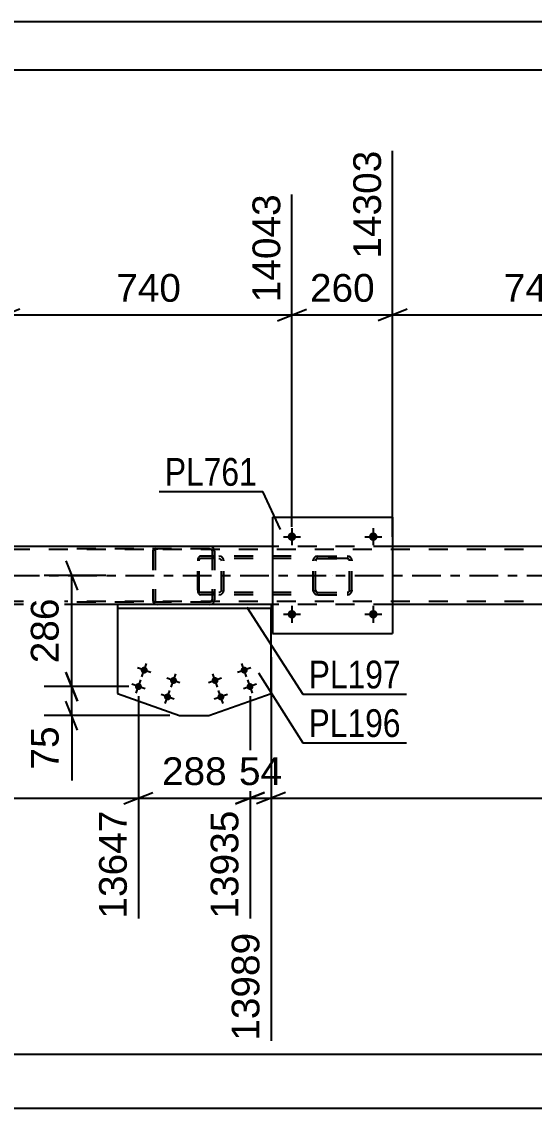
# Model space of a CAD drawing. Header units: millimetres. Extents: x -123 to 718, y -398 to 196.
# Drawn here: x 512.1 to 565.1, y 83.6 to 195.7 of the extents above; entities that cross this region are included whole.
import ezdxf

# ---------------------------------------------------------------- set-up
doc = ezdxf.new("R2010")
doc.units = ezdxf.units.MM
doc.linetypes.add('DXK_LINE_DOT2', pattern=[3.9198, 1.9599, -1.9599])
doc.linetypes.add('DXK_LINE_DOT3', pattern=[5.9187, 2.979, -0.9799, 0.9799, -0.9799])
doc.styles.add('Arial', font='ARIAL.TTF', dxfattribs={"height": 0.2})
doc.styles.add('Arial Narrow', font='ARIALN.TTF', dxfattribs={"height": 0.2})

# ---------------------------------------------------------------- blocks, each defined once
blk = doc.blocks.new('Unknown-318464438-1115')
at = {"color": 5, "linetype": 'Continuous'}
for p, q in [((718.49, 195.71), (-122.51, 195.71)), ((713.49, 190.71), (-117.51, 190.71))]:
    blk.add_line(p, q, dxfattribs=at)
blk = doc.blocks.new('Bolt-318464438-5823 - 5772')
at = {"linetype": 'Continuous'}
for points in [[(534.77, 128.72, -1), (535.45, 128.96, -1)], [(531.76, 127.65, -1), (532.44, 127.89, -1)], [(535.37, 127.02, -1), (536.05, 127.26, -1)], [(532.36, 125.95, -1), (533.04, 126.19, -1)]]:
    blk.add_hatch(color=1, dxfattribs=at).paths.add_polyline_path(points)
at = {"color": 1, "linetype": 'Continuous'}
for p, q in [((535.79, 129.08), (534.43, 128.6)), ((535.35, 128.16), (534.87, 129.52)), ((532.77, 128.01), (531.42, 127.53)), ((532.34, 127.09), (531.86, 128.45)), ((535.95, 126.47), (535.47, 127.82)), ((532.94, 125.4), (532.46, 126.75)), ((536.39, 127.38), (535.03, 126.9)), ((533.38, 126.31), (532.02, 125.83))]:
    blk.add_line(p, q, dxfattribs=at)
blk = doc.blocks.new('Bolt-318464438-5824 - 5772')
at = {"linetype": 'Continuous'}
for points in [[(524.45, 128.96, -1), (525.13, 128.72, -1)], [(527.47, 127.89, -1), (528.15, 127.65, -1)], [(523.85, 127.26, -1), (524.53, 127.02, -1)], [(526.86, 126.19, -1), (527.54, 125.95, -1)]]:
    blk.add_hatch(color=1, dxfattribs=at).paths.add_polyline_path(points)
at = {"color": 1, "linetype": 'Continuous'}
for p, q in [((525.47, 128.6), (524.11, 129.08)), ((524.55, 128.16), (525.03, 129.52)), ((523.95, 126.47), (524.43, 127.82)), ((528.48, 127.53), (527.13, 128.01)), ((527.57, 127.09), (528.05, 128.45)), ((524.87, 126.9), (523.51, 127.38)), ((526.96, 125.4), (527.44, 126.75)), ((527.88, 125.83), (526.53, 126.31))]:
    blk.add_line(p, q, dxfattribs=at)
blk = doc.blocks.new('Part-318464438-5829 - 5772')
at = {"color": 2, "linetype": 'Continuous'}
for p, q in [((537.88, 135.6), (522.02, 135.6)), ((522.02, 135.6), (522.02, 135.2)), ((537.88, 135.6), (537.88, 135.2)), ((537.88, 135.2), (522.02, 135.2))]:
    blk.add_line(p, q, dxfattribs=at)
blk = doc.blocks.new('Part-318464438-5834 - 5772')
at = {"color": 2, "linetype": 'Continuous'}
for p, q in [((522.02, 135.2), (522.02, 126.43)), ((537.88, 126.43), (537.88, 135.2)), ((522.02, 126.43), (528.43, 124.15)), ((531.47, 124.15), (537.88, 126.43)), ((528.43, 124.15), (531.47, 124.15))]:
    blk.add_line(p, q, dxfattribs=at)
at = {"color": 7, "linetype": 'DXK_LINE_DOT2'}
blk.add_line((537.88, 135.2), (522.02, 135.2), dxfattribs=at)
blk = doc.blocks.new('Part-318464438-5916 - 5772')
at = {"color": 7, "linetype": 'DXK_LINE_DOT2'}
for p, q in [((638.43, 141.28), (-21.68, 141.28)), ((550.43, 141.6), (538.03, 141.6)), ((638.43, 135.92), (-21.68, 135.92)), ((537.88, 135.6), (522.02, 135.6)), ((550.43, 135.6), (538.03, 135.6))]:
    blk.add_line(p, q, dxfattribs=at)
at = {"color": 2, "linetype": 'Continuous'}
for p, q in [((538.03, 141.6), (510.44, 141.6)), ((578.03, 141.6), (550.43, 141.6)), ((522.02, 135.6), (510.44, 135.6)), ((538.03, 135.6), (537.88, 135.6)), ((578.03, 135.6), (550.43, 135.6))]:
    blk.add_line(p, q, dxfattribs=at)
at = {"color": 7, "linetype": 'DXK_LINE_DOT3'}
blk.add_line((-21.68, 138.6), (638.43, 138.6), dxfattribs=at)
blk = doc.blocks.new('Bolt-318464438-5951 - 5772')
at = {"linetype": 'Continuous'}
for points in [[(540.47, 142.6, -1), (539.59, 142.6, -1)], [(548.87, 142.6, -1), (547.99, 142.6, -1)]]:
    blk.add_hatch(color=1, dxfattribs=at).paths.add_polyline_path(points)
at = {"color": 1, "linetype": 'Continuous'}
for p, q in [((540.03, 143.48), (540.03, 141.72)), ((548.43, 143.48), (548.43, 141.72)), ((539.15, 142.6), (540.91, 142.6)), ((547.55, 142.6), (549.31, 142.6))]:
    blk.add_line(p, q, dxfattribs=at)
blk = doc.blocks.new('Bolt-318464438-5952 - 5772')
at = {"linetype": 'Continuous'}
for points in [[(540.47, 134.6, -1), (539.59, 134.6, -1)], [(548.87, 134.6, -1), (547.99, 134.6, -1)]]:
    blk.add_hatch(color=1, dxfattribs=at).paths.add_polyline_path(points)
at = {"color": 1, "linetype": 'Continuous'}
for p, q in [((539.15, 134.6), (540.91, 134.6)), ((540.03, 135.48), (540.03, 133.72)), ((547.55, 134.6), (549.31, 134.6)), ((548.43, 135.48), (548.43, 133.72))]:
    blk.add_line(p, q, dxfattribs=at)
blk = doc.blocks.new('Part-318464438-6007 - 5772')
at = {"color": 2, "linetype": 'Continuous'}
for p, q in [((538.03, 144.6), (538.03, 132.6)), ((538.03, 144.6), (550.43, 144.6)), ((550.43, 144.6), (550.43, 132.6)), ((538.03, 132.6), (550.43, 132.6))]:
    blk.add_line(p, q, dxfattribs=at)
blk = doc.blocks.new('Part-318464438-6008 - 5772')
at = {"color": 7, "linetype": 'DXK_LINE_DOT2'}
for p, q in [((542.23, 140.12), (542.27, 140.31)), ((542.27, 140.31), (542.23, 140.12)), ((542.23, 137.08), (542.23, 140.12)), ((542.49, 140.22), (542.47, 140.12)), ((542.47, 140.12), (542.49, 140.21)), ((542.47, 137.08), (542.47, 140.12)), ((542.49, 140.21), (542.54, 140.29)), ((542.54, 140.29), (542.49, 140.22)), ((542.53, 140.57), (542.71, 140.6)), ((542.71, 140.6), (542.53, 140.57)), ((542.62, 140.35), (542.54, 140.29)), ((542.54, 140.29), (542.62, 140.34)), ((542.62, 140.34), (542.71, 140.36)), ((542.71, 140.36), (542.62, 140.35)), ((542.71, 140.6), (545.75, 140.6)), ((542.71, 140.6), (542.71, 140.6)), ((542.71, 140.6), (545.75, 140.6)), ((542.71, 140.36), (545.75, 140.36)), ((542.71, 140.36), (542.71, 140.36)), ((545.75, 140.36), (542.71, 140.36)), ((545.75, 140.6), (545.75, 140.6)), ((545.75, 140.6), (545.94, 140.57)), ((545.94, 140.57), (545.75, 140.6)), ((545.75, 140.36), (545.75, 140.36)), ((545.75, 140.36), (545.85, 140.34)), ((545.85, 140.35), (545.75, 140.36)), ((545.92, 140.29), (545.85, 140.35)), ((545.85, 140.34), (545.92, 140.29)), ((545.92, 140.29), (545.98, 140.21)), ((545.98, 140.22), (545.92, 140.29)), ((545.99, 140.12), (545.98, 140.22)), ((545.98, 140.21), (545.99, 140.12)), ((545.99, 137.08), (545.99, 140.12)), ((546.2, 140.31), (546.23, 140.12)), ((546.23, 140.12), (546.2, 140.31)), ((546.23, 137.08), (546.23, 140.12)), ((542.27, 136.9), (542.23, 137.08)), ((542.23, 137.08), (542.27, 136.9)), ((542.49, 136.99), (542.47, 137.08)), ((542.47, 137.08), (542.49, 136.99)), ((542.54, 136.91), (542.49, 136.99)), ((542.49, 136.99), (542.54, 136.91)), ((542.62, 136.86), (542.54, 136.91)), ((542.54, 136.91), (542.62, 136.86)), ((542.71, 136.84), (542.62, 136.86)), ((542.62, 136.86), (542.71, 136.84)), ((542.71, 136.84), (545.75, 136.84)), ((542.71, 136.84), (542.71, 136.84)), ((542.71, 136.84), (545.75, 136.84)), ((545.85, 136.86), (545.75, 136.84)), ((545.75, 136.84), (545.85, 136.86)), ((545.75, 136.84), (545.75, 136.84)), ((545.92, 136.91), (545.85, 136.86)), ((545.85, 136.86), (545.92, 136.91)), ((545.98, 136.99), (545.92, 136.91)), ((545.92, 136.91), (545.98, 136.99)), ((545.99, 137.08), (545.98, 136.99)), ((545.98, 136.99), (545.99, 137.08)), ((546.23, 137.08), (546.2, 136.9)), ((546.2, 136.9), (546.23, 137.08)), ((542.71, 136.6), (542.53, 136.64)), ((542.53, 136.64), (542.71, 136.6)), ((542.71, 136.6), (545.75, 136.6)), ((542.71, 136.6), (542.71, 136.6)), ((542.71, 136.6), (545.75, 136.6)), ((545.94, 136.64), (545.75, 136.6)), ((545.75, 136.6), (545.94, 136.64)), ((545.75, 136.6), (545.75, 136.6))]:
    blk.add_line(p, q, dxfattribs=at)
at = {"color": 7, "linetype": 'DXK_LINE_DOT3'}
blk.add_line((544.23, 138.6), (544.23, 138.6), dxfattribs=at)
at = {"color": 7, "linetype": 'DXK_LINE_DOT2'}
for centre, start, end in [((542.71, 140.12), 112.5, 157.5), ((542.71, 140.12), 112.5, 157.5), ((545.75, 140.12), 22.5, 67.5), ((545.75, 140.12), 22.5, 67.5), ((542.71, 137.08), 202.5, 247.5), ((542.71, 137.08), 202.5, 247.5), ((545.75, 137.08), 292.5, 337.5), ((545.75, 137.08), 292.5, 337.5)]:
    blk.add_arc(centre, 0.48, start, end, dxfattribs=at)
blk = doc.blocks.new('Part-318464438-6142 - 5772')
at = {"color": 7, "linetype": 'DXK_LINE_DOT2'}
for p, q in [((531.54, 141.6), (517.63, 141.6)), ((531.54, 141.36), (517.63, 141.36)), ((525.7, 141.28), (525.67, 141.12)), ((525.71, 141.31), (525.7, 141.28)), ((525.92, 141.12), (525.94, 141.22)), ((525.94, 141.22), (526, 141.29)), ((526.18, 141.6), (525.98, 141.57)), ((526, 141.29), (526.08, 141.35)), ((526.08, 141.35), (526.18, 141.36)), ((531.74, 141.57), (531.54, 141.6)), ((531.54, 141.36), (531.64, 141.35)), ((531.64, 141.35), (531.72, 141.29)), ((531.72, 141.29), (531.78, 141.22)), ((531.78, 141.22), (531.8, 141.12)), ((532.02, 141.28), (532.01, 141.31)), ((532.05, 141.12), (532.02, 141.28)), ((525.67, 141.12), (525.67, 136.08)), ((525.92, 141.12), (525.92, 136.08)), ((531.8, 141.12), (531.8, 136.08)), ((532.05, 141.12), (532.05, 136.08)), ((531.54, 135.84), (517.63, 135.84)), ((531.54, 135.6), (517.63, 135.6)), ((525.67, 136.08), (525.68, 136)), ((525.68, 136), (525.71, 135.9)), ((525.94, 136.02), (525.92, 136.08)), ((525.94, 135.99), (525.94, 136.02)), ((526, 135.91), (525.94, 135.99)), ((525.98, 135.64), (526.18, 135.6)), ((526.08, 135.86), (526, 135.91)), ((526.18, 135.84), (526.08, 135.86)), ((531.64, 135.86), (531.54, 135.84)), ((531.54, 135.6), (531.74, 135.64)), ((531.72, 135.91), (531.64, 135.86)), ((531.78, 135.99), (531.72, 135.91)), ((531.78, 136.02), (531.8, 136.08)), ((531.78, 135.99), (531.78, 136.02)), ((532.01, 135.9), (532.03, 136)), ((532.03, 136), (532.05, 136.08))]:
    blk.add_line(p, q, dxfattribs=at)
for centre, start, end in [((531.56, 141.1), 24.32, 69.2417), ((526.16, 136.1), 204.32, 249.2417), ((531.56, 136.1), 290.7583, 335.68)]:
    blk.add_arc(centre, 0.496, start, end, dxfattribs=at)
blk = doc.blocks.new('Part-318464438-6144 - 5772')
at = {"color": 7, "linetype": 'DXK_LINE_DOT2'}
for p, q in [((530.34, 140.31), (530.32, 140.12)), ((530.32, 137.08), (530.32, 140.12)), ((530.39, 140.46), (530.34, 140.31)), ((530.48, 140.57), (530.39, 140.46)), ((530.45, 140.12), (530.46, 140.22)), ((530.45, 137.08), (530.45, 140.12)), ((530.46, 140.22), (530.49, 140.29)), ((530.59, 140.6), (530.48, 140.57)), ((530.49, 140.29), (530.53, 140.35)), ((530.53, 140.35), (530.59, 140.36)), ((539.94, 140.6), (530.59, 140.6)), ((539.94, 140.36), (530.59, 140.36)), ((532.05, 140.36), (532.05, 140.6)), ((532.69, 140.57), (532.5, 140.6)), ((532.5, 140.36), (532.59, 140.35)), ((532.59, 140.35), (532.67, 140.29)), ((532.67, 140.29), (532.73, 140.22)), ((532.73, 140.22), (532.75, 140.12)), ((532.75, 137.08), (532.75, 140.12)), ((533, 140.12), (532.96, 140.31)), ((533, 137.08), (533, 140.12)), ((530.32, 137.08), (530.34, 136.9)), ((530.34, 136.9), (530.39, 136.74)), ((530.39, 136.74), (530.48, 136.64)), ((530.46, 136.99), (530.45, 137.08)), ((530.49, 136.91), (530.46, 136.99)), ((530.53, 136.86), (530.49, 136.91)), ((530.59, 136.84), (530.53, 136.86)), ((539.94, 136.84), (530.59, 136.84)), ((532.05, 136.6), (532.05, 136.84)), ((532.59, 136.86), (532.5, 136.84)), ((532.67, 136.91), (532.59, 136.86)), ((532.73, 136.99), (532.67, 136.91)), ((532.75, 137.08), (532.73, 136.99)), ((532.96, 136.9), (533, 137.08)), ((530.48, 136.64), (530.59, 136.6)), ((539.94, 136.6), (530.59, 136.6)), ((532.5, 136.6), (532.69, 136.64))]:
    blk.add_line(p, q, dxfattribs=at)
for centre, start, end in [((532.51, 140.11), 23.8951, 68.8487), ((532.51, 137.1), 291.1513, 336.1049)]:
    blk.add_arc(centre, 0.492, start, end, dxfattribs=at)
blk = doc.blocks.new('StraightDimension-318464438-6721 - 5772')
at = {"color": 7, "linetype": 'Continuous'}
for p, q in [((550.43, 142.6), (550.43, 182.39)), ((540.03, 143.6), (540.03, 177.89)), ((538.53, 164.88), (541.53, 166.08)), ((551.93, 166.08), (548.93, 164.88)), ((540.03, 165.48), (550.43, 165.48))]:
    blk.add_line(p, q, dxfattribs=at)
at = {"color": 0}
blk.add_wipeout([(549.17, 166.23), (549.17, 170.43), (541.3, 170.43), (541.3, 166.23)], dxfattribs=at)
at = {"color": 3, "style": 'Arial'}
blk.add_text('260', height=2.865, dxfattribs=at).set_placement((541.9, 166.83))
at = {"color": 0, "linetype": 'Continuous'}
blk.add_wipeout([(549.83, 182.99), (545.63, 182.99), (545.63, 170.68), (549.83, 170.68)], dxfattribs=at)
at = {"color": 3, "linetype": 'Continuous', "style": 'Arial'}
blk.add_text('14303', height=2.865, rotation=90.0002, dxfattribs=at).set_placement((549.23, 171.28))
blk = doc.blocks.new('StraightDimension-318464438-6702 - 5772')
at = {"color": 7, "linetype": 'Continuous'}
for p, q in [((510.44, 142.6), (510.44, 182.39)), ((540.03, 143.6), (540.03, 177.89)), ((511.94, 166.08), (508.94, 164.88)), ((538.53, 164.88), (541.53, 166.08)), ((510.44, 165.48), (540.03, 165.48))]:
    blk.add_line(p, q, dxfattribs=at)
at = {"color": 0}
blk.add_wipeout([(529.17, 166.23), (529.17, 170.43), (521.3, 170.43), (521.3, 166.23)], dxfattribs=at)
at = {"color": 3, "style": 'Arial'}
blk.add_text('740', height=2.865, dxfattribs=at).set_placement((521.9, 166.83))
at = {"color": 0, "linetype": 'Continuous'}
blk.add_wipeout([(539.43, 178.49), (535.23, 178.49), (535.23, 166.18), (539.43, 166.18)], dxfattribs=at)
at = {"color": 3, "linetype": 'Continuous', "style": 'Arial'}
blk.add_text('14043', height=2.865, rotation=90.0002, dxfattribs=at).set_placement((538.83, 166.78))
blk = doc.blocks.new('StraightDimension-318464438-7021 - 5772')
at = {"color": 7, "linetype": 'Continuous'}
for p, q in [((516.7, 128.64), (517.9, 125.64)), ((523.19, 127.14), (514.45, 127.14)), ((517.3, 124.15), (517.3, 127.14)), ((517.9, 122.65), (516.7, 125.65)), ((527.43, 124.15), (514.45, 124.15)), ((517.3, 124.15), (517.3, 117.46)), ((517.3, 124.15), (517.3, 117.46))]:
    blk.add_line(p, q, dxfattribs=at)
at = {"color": 0}
blk.add_wipeout([(516.55, 123.63), (512.35, 123.63), (512.35, 117.98), (516.55, 117.98)], dxfattribs=at)
at = {"color": 3, "style": 'Arial'}
blk.add_text('75', height=2.865, rotation=90.0002, dxfattribs=at).set_placement((515.95, 118.58))
blk = doc.blocks.new('StraightDimension-318464438-7108 - 5772')
at = {"color": 7, "linetype": 'Continuous'}
blk.add_line((-21.68, 89.21), (650.53, 89.21), dxfattribs=at)
blk = doc.blocks.new('StraightDimension-318464438-6740 - 5772')
at = {"color": 7, "linetype": 'Continuous'}
for p, q in [((550.43, 142.6), (550.43, 182.39)), ((580.03, 143.6), (580.03, 177.89)), ((551.93, 166.08), (548.93, 164.88)), ((578.53, 164.88), (581.53, 166.08)), ((550.43, 165.48), (580.03, 165.48))]:
    blk.add_line(p, q, dxfattribs=at)
at = {"color": 0}
blk.add_wipeout([(569.17, 166.23), (569.17, 170.43), (561.3, 170.43), (561.3, 166.23)], dxfattribs=at)
at = {"color": 3, "style": 'Arial'}
blk.add_text('740', height=2.865, dxfattribs=at).set_placement((561.9, 166.83))
at = {"color": 0, "linetype": 'Continuous'}
blk.add_wipeout([(579.43, 178.49), (575.23, 178.49), (575.23, 166.18), (579.43, 166.18)], dxfattribs=at)
at = {"color": 3, "linetype": 'Continuous', "style": 'Arial'}
blk.add_text('15043', height=2.865, rotation=90.0002, dxfattribs=at).set_placement((578.83, 166.78))
blk = doc.blocks.new('StraightDimension-318464438-7147 - 5772')
at = {"color": 7, "linetype": 'Continuous'}
blk.add_line((-22.48, 83.64), (651.33, 83.64), dxfattribs=at)
blk = doc.blocks.new('StraightDimension-318464438-7249 - 5772')
at = {"color": 7, "linetype": 'Continuous'}
for p, q in [((524.19, 126.14), (524.19, 103.21)), ((535.71, 126.14), (535.71, 103.21)), ((522.69, 115.03), (525.69, 116.23)), ((524.19, 115.63), (535.71, 115.63)), ((537.21, 116.23), (534.21, 115.03))]:
    blk.add_line(p, q, dxfattribs=at)
at = {"color": 0}
blk.add_wipeout([(533.89, 116.38), (533.89, 120.58), (526.02, 120.58), (526.02, 116.38)], dxfattribs=at)
at = {"color": 0, "linetype": 'Continuous'}
blk.add_wipeout([(535.11, 114.93), (530.91, 114.93), (530.91, 102.61), (535.11, 102.61)], dxfattribs=at)
at = {"color": 3, "style": 'Arial'}
blk.add_text('288', height=2.865, dxfattribs=at).set_placement((526.62, 116.98))
at = {"color": 3, "linetype": 'Continuous', "style": 'Arial'}
blk.add_text('13935', height=2.865, rotation=90.0002, dxfattribs=at).set_placement((534.51, 103.21))
blk = doc.blocks.new('StraightDimension-318464438-7031 - 5772')
at = {"color": 7, "linetype": 'Continuous'}
for p, q in [((516.7, 140.1), (517.9, 137.1)), ((520.81, 138.6), (514.45, 138.6)), ((517.3, 127.14), (517.3, 138.6)), ((517.9, 125.64), (516.7, 128.64)), ((523.19, 127.14), (514.45, 127.14))]:
    blk.add_line(p, q, dxfattribs=at)
at = {"color": 0}
blk.add_wipeout([(516.55, 136.81), (512.35, 136.81), (512.35, 128.94), (516.55, 128.94)], dxfattribs=at)
at = {"color": 3, "style": 'Arial'}
blk.add_text('286', height=2.865, rotation=90.0002, dxfattribs=at).set_placement((515.95, 129.54))
blk = doc.blocks.new('StraightDimension-318464438-7386 - 5772')
at = {"color": 7, "linetype": 'Continuous'}
for p, q in [((537.88, 130.18), (537.88, 90.61)), ((535.71, 126.14), (535.71, 103.21)), ((534.21, 115.03), (537.21, 116.23)), ((535.71, 115.63), (537.88, 115.63)), ((539.38, 116.23), (536.38, 115.03))]:
    blk.add_line(p, q, dxfattribs=at)
at = {"color": 0, "linetype": 'Continuous'}
blk.add_wipeout([(537.28, 102.33), (533.08, 102.33), (533.08, 90.01), (537.28, 90.01)], dxfattribs=at)
at = {"color": 3, "linetype": 'Continuous', "style": 'Arial'}
blk.add_text('13989', height=2.865, rotation=90.0002, dxfattribs=at).set_placement((536.68, 90.61))
at = {"color": 0}
blk.add_wipeout([(539.62, 116.38), (539.62, 120.58), (533.97, 120.58), (533.97, 116.38)], dxfattribs=at)
at = {"color": 3, "style": 'Arial'}
blk.add_text('54', height=2.865, dxfattribs=at).set_placement((534.57, 116.98))
blk = doc.blocks.new('StraightDimension-318464438-7348 - 5772')
at = {"color": 7, "linetype": 'Continuous'}
for p, q in [((452.74, 132.17), (452.74, 90.61)), ((524.19, 126.14), (524.19, 103.21)), ((454.24, 116.23), (451.24, 115.03)), ((452.74, 115.63), (524.19, 115.63)), ((522.69, 115.03), (525.69, 116.23))]:
    blk.add_line(p, q, dxfattribs=at)
at = {"color": 0}
blk.add_wipeout([(493.51, 116.38), (493.51, 120.58), (483.42, 120.58), (483.42, 116.38)], dxfattribs=at)
at = {"color": 3, "style": 'Arial'}
blk.add_text('1786', height=2.865, dxfattribs=at).set_placement((484.02, 116.98))
at = {"color": 0, "linetype": 'Continuous'}
blk.add_wipeout([(523.59, 114.93), (519.39, 114.93), (519.39, 102.61), (523.59, 102.61)], dxfattribs=at)
at = {"color": 3, "linetype": 'Continuous', "style": 'Arial'}
blk.add_text('13647', height=2.865, rotation=90.0002, dxfattribs=at).set_placement((522.99, 103.21))
blk = doc.blocks.new('StraightDimension-318464438-7395 - 5772')
at = {"color": 7, "linetype": 'Continuous'}
for p, q in [((537.88, 130.18), (537.88, 90.61)), ((609.32, 126.14), (609.32, 103.21)), ((539.38, 116.23), (536.38, 115.03)), ((537.88, 115.63), (609.32, 115.63)), ((607.82, 115.03), (610.82, 116.23))]:
    blk.add_line(p, q, dxfattribs=at)
at = {"color": 0}
blk.add_wipeout([(578.65, 116.38), (578.65, 120.58), (568.55, 120.58), (568.55, 116.38)], dxfattribs=at)
at = {"color": 3, "style": 'Arial'}
blk.add_text('1786', height=2.865, dxfattribs=at).set_placement((569.15, 116.98))
at = {"color": 0, "linetype": 'Continuous'}
blk.add_wipeout([(608.72, 114.93), (604.52, 114.93), (604.52, 102.61), (608.72, 102.61)], dxfattribs=at)
at = {"color": 3, "linetype": 'Continuous', "style": 'Arial'}
blk.add_text('15775', height=2.865, rotation=90.0002, dxfattribs=at).set_placement((608.12, 103.21))
blk = doc.blocks.new('Mark-318464438-5825 - 5772')
at = {"color": 30, "linetype": 'Continuous'}
for p, q in [((535.39, 135.32), (541.17, 126.35)), ((541.17, 126.35), (551.87, 126.35))]:
    blk.add_line(p, q, dxfattribs=at)
at = {"color": 0}
blk.add_wipeout([(551.27, 126.95), (551.27, 129.95), (541.77, 129.95), (541.77, 126.95)], dxfattribs=at)
blk.add_wipeout([(551.27, 126.95), (551.27, 129.95), (541.77, 129.95), (541.77, 126.95)], dxfattribs=at)
at = {"color": 3, "style": 'Arial Narrow'}
blk.add_text('PL197', height=2.863, dxfattribs=at).set_placement((541.77, 126.95))
blk = doc.blocks.new('Mark-318464438-5830 - 5772')
at = {"color": 30, "linetype": 'Continuous'}
for p, q in [((536.59, 128.55), (541.16, 121.34)), ((541.16, 121.34), (551.86, 121.34))]:
    blk.add_line(p, q, dxfattribs=at)
at = {"color": 0}
blk.add_wipeout([(551.26, 121.94), (551.26, 124.94), (541.76, 124.94), (541.76, 121.94)], dxfattribs=at)
blk.add_wipeout([(551.26, 121.94), (551.26, 124.94), (541.76, 124.94), (541.76, 121.94)], dxfattribs=at)
at = {"color": 3, "style": 'Arial Narrow'}
blk.add_text('PL196', height=2.863, dxfattribs=at).set_placement((541.76, 121.94))
blk = doc.blocks.new('Mark-318464438-6003 - 5772')
at = {"color": 30, "linetype": 'Continuous'}
for p in [(526.32, 147.25), (538.85, 143.35)]:
    blk.add_line(p, (537.02, 147.25), dxfattribs=at)
at = {"color": 0}
blk.add_wipeout([(536.42, 147.85), (536.42, 150.85), (526.92, 150.85), (526.92, 147.85)], dxfattribs=at)
blk.add_wipeout([(536.42, 147.85), (536.42, 150.85), (526.92, 150.85), (526.92, 147.85)], dxfattribs=at)
at = {"color": 3, "style": 'Arial Narrow'}
blk.add_text('PL761', height=2.863, dxfattribs=at).set_placement((526.92, 147.85))

msp = doc.modelspace()

# ---------------------------------------------------------------- block references
for name in ['Unknown-318464438-1115', 'Part-318464438-6007 - 5772', 'Bolt-318464438-5951 - 5772', 'Part-318464438-5916 - 5772', 'Part-318464438-6142 - 5772', 'Part-318464438-6144 - 5772', 'Part-318464438-6008 - 5772', 'Part-318464438-5829 - 5772', 'Part-318464438-5834 - 5772', 'Bolt-318464438-5952 - 5772', 'Bolt-318464438-5824 - 5772', 'Bolt-318464438-5823 - 5772']:
    msp.add_blockref(name, (0, 0))

# ---------------------------------------------------------------- next in the draw order: block references
for name in ['StraightDimension-318464438-6721 - 5772', 'StraightDimension-318464438-7021 - 5772']:
    msp.add_blockref(name, (0, 0))

# ---------------------------------------------------------------- next in the draw order: block references
for name in ['StraightDimension-318464438-6702 - 5772', 'StraightDimension-318464438-6740 - 5772', 'StraightDimension-318464438-7108 - 5772']:
    msp.add_blockref(name, (0, 0))

# ---------------------------------------------------------------- next in the draw order: block references
for name in ['Mark-318464438-6003 - 5772', 'StraightDimension-318464438-7147 - 5772']:
    msp.add_blockref(name, (0, 0))

# ---------------------------------------------------------------- next in the draw order: block references
msp.add_blockref('StraightDimension-318464438-7249 - 5772', (0, 0))

# ---------------------------------------------------------------- next in the draw order: block references
for name in ['StraightDimension-318464438-7031 - 5772', 'StraightDimension-318464438-7386 - 5772']:
    msp.add_blockref(name, (0, 0))

# ---------------------------------------------------------------- next in the draw order: block references
for name in ['StraightDimension-318464438-7348 - 5772', 'StraightDimension-318464438-7395 - 5772']:
    msp.add_blockref(name, (0, 0))

# ---------------------------------------------------------------- next in the draw order: block references
msp.add_blockref('Mark-318464438-5825 - 5772', (0, 0))

# ---------------------------------------------------------------- next in the draw order: block references
msp.add_blockref('Mark-318464438-5830 - 5772', (0, 0))

doc.saveas('drawing.dxf')
